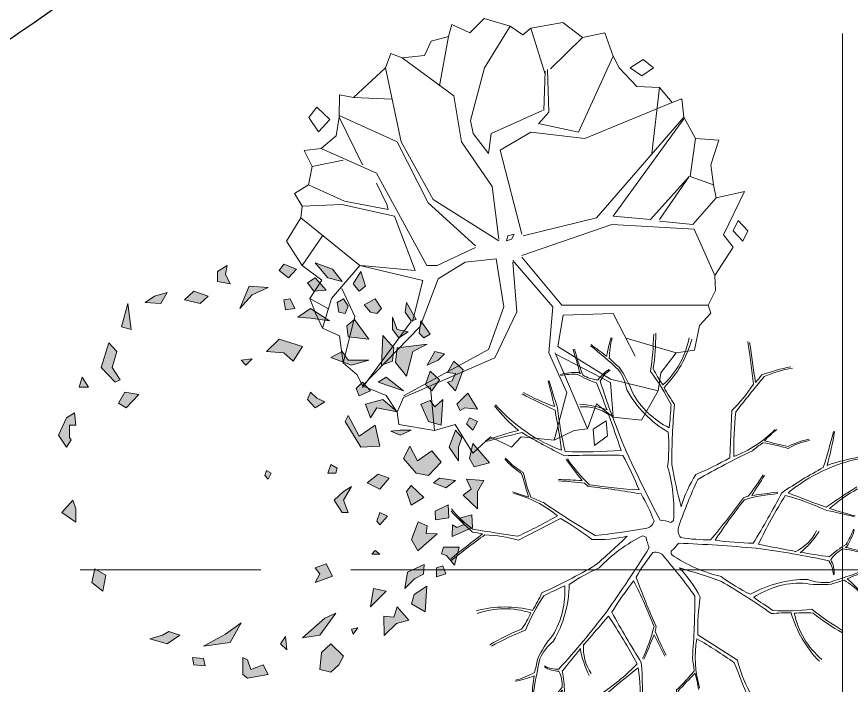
# Model space of a CAD drawing. Header units: inches. Extents: x -12 to 20935469, y -1604 to 24729220.
# Drawn here: x 20857475.6 to 20857542.2, y 24710426.8 to 24710480.1 of the extents above; entities that cross this region are included whole.
import ezdxf

# ---------------------------------------------------------------- set-up
doc = ezdxf.new("R2010")
doc.units = ezdxf.units.IN
doc.header["$LTSCALE"] = 0.03
doc.header["$MEASUREMENT"] = 0
doc.linetypes.add('ACAD_ISO08W100', pattern=[36, 24, -3, 6, -3])
for name, color, linetype, lineweight in [('dimension', 250, 'Continuous', 0), ('Grid Line', 252, 'Continuous', 18), ('ILLUSTR-TREE', 74, 'Continuous', 0), ('wind.', 150, 'Continuous', 20)]:
    doc.layers.add(name, color=color, linetype=linetype, lineweight=lineweight)
doc.styles.add('ATTR', font='romans.shx', dxfattribs={"width": 0.8, "height": 0.7})

# ---------------------------------------------------------------- blocks, each defined once
blk = doc.blocks.new('fff')
at = {"layer": 'Grid Line', "color": 252, "linetype": 'ACAD_ISO08W100', "lineweight": 9, "ltscale": 80, "true_color": 0x939598}
for p, q in [((20832473.781, 24723521.11), (20832473.781, 24724698.789)), ((20833096.949, 24723708.717), (20830726.147, 24723708.717))]:
    blk.add_line(p, q, dxfattribs=at)
blk = doc.blocks.new('GRN1')
at = {"layer": 'ILLUSTR-TREE', "true_color": 0x30441d}
h = blk.add_hatch(color=89, dxfattribs=at)
h.paths.add_polyline_path([(0.2571, -0.0526), (0.2603, -0.0695), (0.2735, -0.0695), (0.2817, -0.0569), (0.2702, -0.059)])
h.paths.add_polyline_path([(0.2406, -0.0821), (0.2308, -0.0927), (0.2357, -0.1137), (0.2472, -0.1011)])
h.paths.add_polyline_path([(0.1897, 0.2148), (0.1848, 0.2064), (0.1914, 0.2), (0.2078, 0.2021)])
h.paths.add_polyline_path([(0.193, 0.1853), (0.1848, 0.1727), (0.1963, 0.1642), (0.2127, 0.1642), (0.1963, 0.1706)])
h.paths.add_polyline_path([(0.1864, 0.1053), (0.2012, 0.1032), (0.2094, 0.1137), (0.1831, 0.1327)])
h.paths.add_polyline_path([(0.2603, 0.0969), (0.2653, 0.0779), (0.285, 0.0611), (0.2768, 0.0842)])
h.paths.add_polyline_path([(0.2078, 0.08), (0.2242, 0.0547), (0.2127, 0.0379), (0.2111, 0.0547)])
h.paths.add_polyline_path([(0.2521, -0.0021), (0.2538, -0.0274), (0.2242, -0.04), (0.2423, -0.0232)])
h.paths.add_polyline_path([(0.2653, 0.0253), (0.2751, 0.0126), (0.2833, 0.019), (0.2768, 0.0358)])
h.paths.add_polyline_path([(0.2373, 0.0274), (0.2357, 0.019), (0.2226, 0.0211), (0.2242, 0.0337)])
h.paths.add_polyline_path([(0.2488, 0.0758), (0.2472, 0.059), (0.2587, 0.0505), (0.2653, 0.0611)])
h.paths.add_polyline_path([(0.2094, 0.1958), (0.2078, 0.1895), (0.2193, 0.1811), (0.2324, 0.1832)])
h.paths.add_polyline_path([(0.2291, 0.1263), (0.2193, 0.1348), (0.2176, 0.1432), (0.2242, 0.1495), (0.2373, 0.1411)])
h.paths.add_polyline_path([(0.2373, 0.099), (0.2275, 0.1053), (0.2176, 0.1011), (0.2193, 0.0927), (0.2324, 0.0905)])
h.paths.add_polyline_path([(0.2538, 0.1284), (0.2472, 0.12), (0.2571, 0.1116), (0.2735, 0.1221)])
h.paths.add_polyline_path([(0.1963, -0.1853), (0.1996, -0.1979), (0.2308, -0.1895)])
h.paths.add_polyline_path([(0.2456, -0.1369), (0.2308, -0.1453), (0.2324, -0.1663), (0.2406, -0.1537)])
h.paths.add_polyline_path([(0.0402, 0.1474), (0.0386, 0.1221), (0.0731, 0.1011), (0.0813, 0.1053), (0.0534, 0.12), (0.0682, 0.1411)])
h.paths.add_polyline_path([(0.0731, 0.278), (0.0616, 0.2716), (0.0698, 0.2632), (0.078, 0.2674)])
h.paths.add_polyline_path([(-0.2275, -0.0884), (-0.2226, -0.0526), (-0.1963, -0.0379), (-0.2111, -0.059)])
h.paths.add_polyline_path([(0.0205, 0.2527), (0.0386, 0.24), (0.0616, 0.2485), (0.0517, 0.2569), (0.0386, 0.2527)])
h.paths.add_polyline_path([(-0.2406, 0.099), (-0.2242, 0.0821), (-0.2357, 0.0695), (-0.2587, 0.0674), (-0.262, 0.0821), (-0.2521, 0.0927)])
h.paths.add_polyline_path([(-0.2324, 0.0232), (-0.2242, 0.0147), (-0.2143, 0.0211)])
h.paths.add_polyline_path([(-0.1307, 0.2358), (-0.1344, 0.2232), (-0.1226, 0.2231), (-0.1198, 0.2319)])
h.paths.add_polyline_path([(-0.1039, 0.2299), (-0.106, 0.2367), (-0.1191, 0.2474), (-0.0951, 0.2536), (-0.0951, 0.2327)])
h.paths.add_polyline_path([(-0.0555, 0.2396), (-0.0585, 0.2217), (-0.0467, 0.2215), (-0.0384, 0.2388)])
h.paths.add_polyline_path([(-0.0771, 0.224), (-0.1, 0.1981), (-0.0846, 0.1897), (-0.0609, 0.1985), (-0.0663, 0.2109), (-0.0766, 0.2096)])
h.paths.add_polyline_path([(-0.216, 0.0442), (-0.2127, 0.0674), (-0.1831, 0.0884), (-0.1897, 0.0737)])
h.paths.add_polyline_path([(-0.1421, 0.0611), (-0.1339, 0.0842), (-0.1174, 0.0758), (-0.1224, 0.0611), (-0.1306, 0.0674)])
h.paths.add_polyline_path([(-0.1812, 0.2081), (-0.1707, 0.1899), (-0.1581, 0.1935), (-0.1472, 0.2104)])
h.paths.add_polyline_path([(-0.2132, 0.1534), (-0.187, 0.1527), (-0.1886, 0.166), (-0.1749, 0.1708), (-0.1924, 0.186), (-0.1969, 0.1696)])
h.paths.add_polyline_path([(-0.15, 0.1808), (-0.1283, 0.1846), (-0.118, 0.2068), (-0.1309, 0.2058), (-0.1372, 0.1936)])
h.paths.add_polyline_path([(-0.1536, 0.1558), (-0.1749, 0.1348), (-0.1503, 0.139)])
h.paths.add_polyline_path([(-0.1043, 0.1474), (-0.1043, 0.1369), (-0.0994, 0.1411)])
h.paths.add_polyline_path([(-0.2028, 0.1179), (-0.2111, 0.1116), (-0.2045, 0.1095)])
h.paths.add_polyline_path([(-0.0205, 0.099), (-0.032, 0.0863), (-0.0485, 0.0969), (-0.0485, 0.1053), (-0.032, 0.099), (-0.014, 0.1095)])
h.paths.add_polyline_path([(0.0189, 0.2295), (0.0008, 0.2127), (0.0041, 0.1958), (0.0238, 0.179), (0.0402, 0.1874), (0.0205, 0.1979), (0.0337, 0.2169)])
h.paths.add_polyline_path([(-0.0287, 0.2064), (-0.0386, 0.1895), (-0.0205, 0.1832), (-0.0123, 0.1895)])
h.paths.add_polyline_path([(-0.0534, 0.1579), (-0.0649, 0.1474), (-0.06, 0.1432), (-0.0485, 0.1474)])
h.paths.add_polyline_path([(0.0178, 0.294), (0.0123, 0.2737), (0.0238, 0.2674), (0.0435, 0.2716)])
h.paths.add_polyline_path([(-0.0435, 0.278), (-0.0255, 0.259), (-0.0172, 0.2695), (-0.0041, 0.2632), (-0.0057, 0.2864), (-0.0205, 0.278)])
h.paths.add_polyline_path([(-0.0808, 0.244), (-0.0685, 0.2712), (-0.0515, 0.2704), (-0.056, 0.254), (-0.0646, 0.2603), (-0.0686, 0.2503), (-0.0653, 0.2447)])
h.paths.add_polyline_path([(0.0041, 0.0021), (-0.0041, -0.0021), (0.0008, -0.0063), (0.0074, -0.0042)])
h.paths.add_polyline_path([(0.0041, 0.0884), (0.0107, 0.0905), (0.0156, 0.0821), (0.0041, 0.0779)])
h.paths.add_polyline_path([(-0.0025, 0.16), (-0.0172, 0.1474), (-0.009, 0.1306), (0.0025, 0.1453)])
h.paths.add_polyline_path([(-0.0057, 0.2485), (-0.0156, 0.2358), (-0.009, 0.219), (-0.0025, 0.2274)])
h.paths.add_polyline_path([(0.0616, 0.1895), (0.055, 0.1748), (0.06, 0.1621), (0.0616, 0.1748)])
h.paths.add_polyline_path([(0.1634, 0.2337), (0.1552, 0.2253), (0.1486, 0.2106), (0.1667, 0.2211)])
h.paths.add_polyline_path([(0.1552, 0.1327), (0.1486, 0.1095), (0.1585, 0.0821), (0.1667, 0.0969), (0.1552, 0.1053)])
h.paths.add_polyline_path([(0.0994, 0.0737), (0.0912, 0.0611), (0.1027, 0.0505), (0.1125, 0.0547), (0.1043, 0.0632)])
h.paths.add_polyline_path([(0.1569, -0.0232), (0.1486, -0.0316), (0.1552, -0.0379)])
h.paths.add_polyline_path([(0.1536, 0.0316), (0.1651, 0.019), (0.1667, -0.0042), (0.1831, 0.0126), (0.1733, 0.0442)])
h.paths.add_polyline_path([(0.1027, 0.2316), (0.0682, 0.2295), (0.0731, 0.2127), (0.0961, 0.2021), (0.101, 0.2148), (0.0928, 0.2211)])
h.paths.add_polyline_path([(0.1289, 0.2274), (0.1142, 0.2169), (0.1224, 0.2085), (0.1404, 0.2148)])
h.paths.add_polyline_path([(0.0862, 0.1706), (0.0912, 0.1432), (0.078, 0.1348), (0.0961, 0.1284), (0.1027, 0.1516)])
h.paths.add_polyline_path([(0.1339, 0.1832), (0.1667, 0.1916), (0.1766, 0.2106), (0.1716, 0.1706), (0.1519, 0.1685)])
h.paths.add_polyline_path([(0.1257, 0.1453), (0.1142, 0.179), (0.1322, 0.1558)])
h.paths.add_polyline_path([(0.1536, 0.1642), (0.1486, 0.1495), (0.1881, 0.1516), (0.1716, 0.1663)])
h.paths.add_polyline_path([(0.1142, 0.1348), (0.1076, 0.12), (0.1174, 0.1158), (0.1257, 0.1242)])
h.paths.add_polyline_path([(0.0879, 0.2548), (0.0912, 0.2611), (0.0895, 0.278), (0.1109, 0.2653), (0.0961, 0.2506)])
h.paths.add_polyline_path([(0.1142, 0.2485), (0.1421, 0.259), (0.1536, 0.2464), (0.1388, 0.2379), (0.1371, 0.2485), (0.1273, 0.2443), (0.1257, 0.2379)])
h.paths.add_polyline_path([(-0.2521, -0.0084), (-0.2653, -0.0021), (-0.2702, -0.0295), (-0.2653, -0.0358), (-0.2423, -0.0358), (-0.2456, -0.0295), (-0.2587, -0.0253)])
h.paths.add_polyline_path([(-0.2538, -0.0863), (-0.2439, -0.0884), (-0.2423, -0.1032), (-0.2521, -0.1011)])
h.paths.add_polyline_path([(0.055, -0.2822), (0.0386, -0.2716), (0.0485, -0.2653), (0.0517, -0.2674), (0.0682, -0.2674), (0.0682, -0.259), (0.0846, -0.2611), (0.078, -0.2716)])
h.paths.add_polyline_path([(-0.1322, -0.219), (-0.1536, -0.2232), (-0.1421, -0.2379), (-0.124, -0.2337)])
h.paths.add_polyline_path([(-0.2176, -0.16), (-0.2242, -0.1369), (-0.2127, -0.12), (-0.2078, -0.1348), (-0.2127, -0.1432)])
h.paths.add_polyline_path([(-0.0485, -0.278), (-0.0616, -0.259), (-0.0435, -0.259), (-0.032, -0.2632)])
h.paths.add_polyline_path([(0.1289, -0.2), (0.1257, -0.2064), (0.1454, -0.2253), (0.1782, -0.2148), (0.1667, -0.2043), (0.1454, -0.2106)])
h.paths.add_polyline_path([(0.1191, -0.2548), (0.1322, -0.2506), (0.1191, -0.2422)])
h.paths.add_polyline_path([(0.1092, -0.1748), (0.0912, -0.1916), (0.0977, -0.2021), (0.1125, -0.1937)])
at = {"layer": 'ILLUSTR-TREE', "color": 89, "true_color": 0x30441d}
for p, q in [((0.0178, 0.294), (0.0123, 0.2737)), ((0.0435, 0.2716), (0.0178, 0.294)), ((-0.0057, 0.2864), (-0.0205, 0.278)), ((-0.0041, 0.2632), (-0.0057, 0.2864)), ((-0.0808, 0.244), (-0.0685, 0.2712)), ((-0.0685, 0.2712), (-0.0515, 0.2704)), ((-0.0515, 0.2704), (-0.056, 0.254)), ((-0.0205, 0.278), (-0.0435, 0.278)), ((-0.0435, 0.278), (-0.0255, 0.259)), ((-0.0255, 0.259), (-0.0172, 0.2695)), ((-0.0172, 0.2695), (-0.0041, 0.2632)), ((0.0123, 0.2737), (0.0238, 0.2674)), ((0.0238, 0.2674), (0.0435, 0.2716)), ((0.0731, 0.278), (0.0616, 0.2716)), ((0.0616, 0.2716), (0.0698, 0.2632)), ((0.078, 0.2674), (0.0731, 0.278)), ((0.0895, 0.278), (0.1109, 0.2653)), ((0.0912, 0.2611), (0.0895, 0.278)), ((-0.0646, 0.2603), (-0.0686, 0.2503)), ((-0.056, 0.254), (-0.0646, 0.2603)), ((0.0517, 0.2569), (0.0386, 0.2527)), ((0.0616, 0.2485), (0.0517, 0.2569)), ((0.0698, 0.2632), (0.078, 0.2674)), ((0.0879, 0.2548), (0.0912, 0.2611)), ((0.1109, 0.2653), (0.0961, 0.2506)), ((0.1142, 0.2485), (0.1421, 0.259)), ((0.1421, 0.259), (0.1536, 0.2464)), ((-0.1191, 0.2474), (-0.0951, 0.2536)), ((-0.106, 0.2367), (-0.1191, 0.2474)), ((-0.0951, 0.2536), (-0.0951, 0.2327)), ((-0.0686, 0.2503), (-0.0653, 0.2447)), ((-0.0057, 0.2485), (-0.0156, 0.2358)), ((-0.0025, 0.2274), (-0.0057, 0.2485)), ((0.0386, 0.2527), (0.0205, 0.2527)), ((0.0205, 0.2527), (0.0386, 0.24)), ((0.0386, 0.24), (0.0616, 0.2485)), ((0.0961, 0.2506), (0.0879, 0.2548)), ((0.1257, 0.2379), (0.1142, 0.2485)), ((0.1371, 0.2485), (0.1273, 0.2443)), ((0.1388, 0.2379), (0.1371, 0.2485)), ((0.1536, 0.2464), (0.1388, 0.2379)), ((-0.1307, 0.2358), (-0.1344, 0.2232)), ((-0.1198, 0.2319), (-0.1307, 0.2358)), ((-0.1039, 0.2299), (-0.106, 0.2367)), ((-0.0653, 0.2447), (-0.0808, 0.244)), ((-0.0555, 0.2396), (-0.0585, 0.2217)), ((-0.0384, 0.2388), (-0.0555, 0.2396)), ((-0.0467, 0.2215), (-0.0384, 0.2388)), ((-0.0156, 0.2358), (-0.009, 0.219)), ((0.1273, 0.2443), (0.1257, 0.2379)), ((-0.1226, 0.2231), (-0.1198, 0.2319)), ((-0.0951, 0.2327), (-0.1039, 0.2299)), ((-0.0771, 0.224), (-0.1, 0.1981)), ((-0.0766, 0.2096), (-0.0771, 0.224)), ((-0.009, 0.219), (-0.0025, 0.2274)), ((0.0189, 0.2295), (0.0008, 0.2127)), ((0.0337, 0.2169), (0.0189, 0.2295)), ((0.1027, 0.2316), (0.0682, 0.2295)), ((0.0682, 0.2295), (0.0731, 0.2127)), ((0.0928, 0.2211), (0.1027, 0.2316)), ((0.1289, 0.2274), (0.1142, 0.2169)), ((0.1404, 0.2148), (0.1289, 0.2274)), ((0.1552, 0.2253), (0.1486, 0.2106)), ((0.1634, 0.2337), (0.1552, 0.2253)), ((0.1667, 0.2211), (0.1634, 0.2337)), ((-0.1344, 0.2232), (-0.1226, 0.2231)), ((-0.0585, 0.2217), (-0.0467, 0.2215)), ((0.0008, 0.2127), (0.0041, 0.1958)), ((0.0205, 0.1979), (0.0337, 0.2169)), ((0.0731, 0.2127), (0.0961, 0.2021)), ((0.101, 0.2148), (0.0928, 0.2211)), ((0.0961, 0.2021), (0.101, 0.2148)), ((0.1142, 0.2169), (0.1224, 0.2085)), ((0.1224, 0.2085), (0.1404, 0.2148)), ((0.1486, 0.2106), (0.1667, 0.2211)), ((0.1897, 0.2148), (0.1848, 0.2064)), ((0.2078, 0.2021), (0.1897, 0.2148)), ((-0.1472, 0.2104), (-0.1812, 0.2081)), ((-0.1812, 0.2081), (-0.1707, 0.1899)), ((-0.1581, 0.1935), (-0.1472, 0.2104)), ((-0.1309, 0.2058), (-0.1372, 0.1936)), ((-0.118, 0.2068), (-0.1309, 0.2058)), ((-0.1283, 0.1846), (-0.118, 0.2068)), ((-0.0663, 0.2109), (-0.0766, 0.2096)), ((-0.0609, 0.1985), (-0.0663, 0.2109)), ((-0.0287, 0.2064), (-0.0386, 0.1895)), ((-0.0123, 0.1895), (-0.0287, 0.2064)), ((0.1667, 0.1916), (0.1766, 0.2106)), ((0.1766, 0.2106), (0.1716, 0.1706)), ((0.1848, 0.2064), (0.1914, 0.2)), ((0.1914, 0.2), (0.2078, 0.2021)), ((-0.1707, 0.1899), (-0.1581, 0.1935)), ((-0.1372, 0.1936), (-0.15, 0.1808)), ((-0.1, 0.1981), (-0.0846, 0.1897)), ((-0.0846, 0.1897), (-0.0609, 0.1985)), ((0.0041, 0.1958), (0.0238, 0.179)), ((0.0402, 0.1874), (0.0205, 0.1979)), ((0.1339, 0.1832), (0.1667, 0.1916)), ((0.2094, 0.1958), (0.2078, 0.1895)), ((0.2324, 0.1832), (0.2094, 0.1958)), ((-0.1924, 0.186), (-0.1969, 0.1696)), ((-0.1749, 0.1708), (-0.1924, 0.186)), ((-0.15, 0.1808), (-0.1283, 0.1846)), ((-0.0386, 0.1895), (-0.0205, 0.1832)), ((-0.0205, 0.1832), (-0.0123, 0.1895)), ((0.0238, 0.179), (0.0402, 0.1874)), ((0.0616, 0.1895), (0.055, 0.1748)), ((0.0616, 0.1748), (0.0616, 0.1895)), ((0.1142, 0.179), (0.1322, 0.1558)), ((0.1257, 0.1453), (0.1142, 0.179)), ((0.1519, 0.1685), (0.1339, 0.1832)), ((0.193, 0.1853), (0.1848, 0.1727)), ((0.1963, 0.1706), (0.193, 0.1853)), ((0.2078, 0.1895), (0.2193, 0.1811)), ((0.2193, 0.1811), (0.2324, 0.1832)), ((-0.1969, 0.1696), (-0.2132, 0.1534)), ((-0.1886, 0.166), (-0.1749, 0.1708)), ((0.055, 0.1748), (0.06, 0.1621)), ((0.06, 0.1621), (0.0616, 0.1748)), ((0.1027, 0.1516), (0.0862, 0.1706)), ((0.0862, 0.1706), (0.0912, 0.1432)), ((0.1716, 0.1706), (0.1519, 0.1685)), ((0.1848, 0.1727), (0.1963, 0.1642)), ((0.2127, 0.1642), (0.1963, 0.1706)), ((-0.187, 0.1527), (-0.1886, 0.166)), ((-0.0534, 0.1579), (-0.0649, 0.1474)), ((-0.0485, 0.1474), (-0.0534, 0.1579)), ((-0.0025, 0.16), (-0.0172, 0.1474)), ((0.0025, 0.1453), (-0.0025, 0.16)), ((0.1536, 0.1642), (0.1486, 0.1495)), ((0.1716, 0.1663), (0.1536, 0.1642)), ((0.1881, 0.1516), (0.1716, 0.1663)), ((0.1963, 0.1642), (0.2127, 0.1642)), ((-0.2132, 0.1534), (-0.187, 0.1527)), ((-0.1536, 0.1558), (-0.1749, 0.1348)), ((-0.1503, 0.139), (-0.1536, 0.1558)), ((-0.0994, 0.1411), (-0.1043, 0.1474)), ((-0.1043, 0.1474), (-0.1043, 0.1369)), ((-0.0649, 0.1474), (-0.06, 0.1432)), ((-0.06, 0.1432), (-0.0485, 0.1474)), ((-0.0172, 0.1474), (-0.009, 0.1306)), ((-0.009, 0.1306), (0.0025, 0.1453)), ((0.0402, 0.1474), (0.0386, 0.1221)), ((0.0682, 0.1411), (0.0402, 0.1474)), ((0.0961, 0.1284), (0.1027, 0.1516)), ((0.1322, 0.1558), (0.1257, 0.1453)), ((0.1486, 0.1495), (0.1881, 0.1516)), ((0.2176, 0.1432), (0.2242, 0.1495)), ((0.2242, 0.1495), (0.2373, 0.1411)), ((-0.1749, 0.1348), (-0.1503, 0.139)), ((-0.1043, 0.1369), (-0.0994, 0.1411)), ((0.0534, 0.12), (0.0682, 0.1411)), ((0.0912, 0.1432), (0.078, 0.1348)), ((0.078, 0.1348), (0.0961, 0.1284)), ((0.1142, 0.1348), (0.1076, 0.12)), ((0.1257, 0.1242), (0.1142, 0.1348)), ((0.2193, 0.1348), (0.2176, 0.1432)), ((0.2291, 0.1263), (0.2193, 0.1348)), ((0.2373, 0.1411), (0.2291, 0.1263)), ((0.1174, 0.1158), (0.1257, 0.1242)), ((0.1552, 0.1327), (0.1486, 0.1095)), ((0.1552, 0.1053), (0.1552, 0.1327)), ((0.2094, 0.1137), (0.1831, 0.1327)), ((0.1831, 0.1327), (0.1864, 0.1053)), ((0.2538, 0.1284), (0.2472, 0.12)), ((0.2735, 0.1221), (0.2538, 0.1284)), ((-0.2028, 0.1179), (-0.2111, 0.1116)), ((-0.2045, 0.1095), (-0.2028, 0.1179)), ((0.0386, 0.1221), (0.0731, 0.1011)), ((0.0813, 0.1053), (0.0534, 0.12)), ((0.1076, 0.12), (0.1174, 0.1158)), ((0.2012, 0.1032), (0.2094, 0.1137)), ((0.2472, 0.12), (0.2571, 0.1116)), ((0.2571, 0.1116), (0.2735, 0.1221)), ((-0.2111, 0.1116), (-0.2045, 0.1095)), ((-0.0485, 0.1053), (-0.032, 0.099)), ((-0.0485, 0.0969), (-0.0485, 0.1053)), ((-0.032, 0.099), (-0.014, 0.1095)), ((-0.014, 0.1095), (-0.0205, 0.099)), ((0.0731, 0.1011), (0.0813, 0.1053)), ((0.1486, 0.1095), (0.1585, 0.0821)), ((0.1667, 0.0969), (0.1552, 0.1053)), ((0.1864, 0.1053), (0.2012, 0.1032)), ((0.2275, 0.1053), (0.2176, 0.1011)), ((0.2176, 0.1011), (0.2193, 0.0927)), ((0.2373, 0.099), (0.2275, 0.1053)), ((-0.262, 0.0821), (-0.2521, 0.0927)), ((-0.2521, 0.0927), (-0.2406, 0.099)), ((-0.2406, 0.099), (-0.2242, 0.0821)), ((-0.032, 0.0863), (-0.0485, 0.0969)), ((-0.0205, 0.099), (-0.032, 0.0863)), ((0.0041, 0.0884), (0.0107, 0.0905)), ((0.0107, 0.0905), (0.0156, 0.0821)), ((0.1585, 0.0821), (0.1667, 0.0969)), ((0.2193, 0.0927), (0.2324, 0.0905)), ((0.2324, 0.0905), (0.2373, 0.099)), ((0.2768, 0.0842), (0.2603, 0.0969)), ((0.2603, 0.0969), (0.2653, 0.0779)), ((-0.2587, 0.0674), (-0.262, 0.0821)), ((-0.2242, 0.0821), (-0.2357, 0.0695)), ((-0.2127, 0.0674), (-0.1831, 0.0884)), ((-0.1831, 0.0884), (-0.1897, 0.0737)), ((-0.1421, 0.0611), (-0.1339, 0.0842)), ((-0.1339, 0.0842), (-0.1174, 0.0758)), ((0.0041, 0.0779), (0.0041, 0.0884)), ((0.0156, 0.0821), (0.0041, 0.0779)), ((0.2111, 0.0547), (0.2078, 0.08)), ((0.2078, 0.08), (0.2242, 0.0547)), ((0.285, 0.0611), (0.2768, 0.0842)), ((-0.2357, 0.0695), (-0.2587, 0.0674)), ((-0.1897, 0.0737), (-0.216, 0.0442)), ((-0.216, 0.0442), (-0.2127, 0.0674)), ((-0.1306, 0.0674), (-0.1421, 0.0611)), ((-0.1224, 0.0611), (-0.1306, 0.0674)), ((-0.1174, 0.0758), (-0.1224, 0.0611)), ((0.0994, 0.0737), (0.0912, 0.0611)), ((0.1043, 0.0632), (0.0994, 0.0737)), ((0.2488, 0.0758), (0.2472, 0.059)), ((0.2653, 0.0611), (0.2488, 0.0758)), ((0.2653, 0.0779), (0.285, 0.0611)), ((0.0912, 0.0611), (0.1027, 0.0505)), ((0.1125, 0.0547), (0.1043, 0.0632)), ((0.2472, 0.059), (0.2587, 0.0505)), ((0.2587, 0.0505), (0.2653, 0.0611)), ((0.1027, 0.0505), (0.1125, 0.0547)), ((0.2127, 0.0379), (0.2111, 0.0547)), ((0.2242, 0.0547), (0.2127, 0.0379)), ((0.1733, 0.0442), (0.1536, 0.0316)), ((0.1831, 0.0126), (0.1733, 0.0442)), ((0.2226, 0.0211), (0.2242, 0.0337)), ((0.2242, 0.0337), (0.2373, 0.0274)), ((0.2768, 0.0358), (0.2653, 0.0253)), ((0.2833, 0.019), (0.2768, 0.0358)), ((-0.2143, 0.0211), (-0.2324, 0.0232)), ((-0.2324, 0.0232), (-0.2242, 0.0147)), ((0.1536, 0.0316), (0.1651, 0.019)), ((0.2373, 0.0274), (0.2357, 0.019)), ((0.2653, 0.0253), (0.2751, 0.0126)), ((-0.2242, 0.0147), (-0.2143, 0.0211)), ((0.1651, 0.019), (0.1667, -0.0042)), ((0.1667, -0.0042), (0.1831, 0.0126)), ((0.2357, 0.019), (0.2226, 0.0211)), ((0.2751, 0.0126), (0.2833, 0.019)), ((0.0041, 0.0021), (-0.0041, -0.0021)), ((0.0074, -0.0042), (0.0041, 0.0021)), ((-0.2653, -0.0021), (-0.2702, -0.0295)), ((-0.2521, -0.0084), (-0.2653, -0.0021)), ((-0.2587, -0.0253), (-0.2521, -0.0084)), ((-0.0041, -0.0021), (0.0008, -0.0063)), ((0.0008, -0.0063), (0.0074, -0.0042)), ((0.2423, -0.0232), (0.2521, -0.0021)), ((0.2521, -0.0021), (0.2538, -0.0274)), ((-0.2702, -0.0295), (-0.2653, -0.0358)), ((-0.2456, -0.0295), (-0.2587, -0.0253)), ((-0.2423, -0.0358), (-0.2456, -0.0295)), ((0.1569, -0.0232), (0.1486, -0.0316)), ((0.1486, -0.0316), (0.1552, -0.0379)), ((0.1552, -0.0379), (0.1569, -0.0232)), ((0.2242, -0.04), (0.2423, -0.0232)), ((0.2538, -0.0274), (0.2242, -0.04)), ((-0.2653, -0.0358), (-0.2423, -0.0358)), ((-0.2226, -0.0526), (-0.1963, -0.0379)), ((-0.1963, -0.0379), (-0.2111, -0.059)), ((-0.2275, -0.0884), (-0.2226, -0.0526)), ((0.2702, -0.059), (0.2571, -0.0526)), ((0.2571, -0.0526), (0.2603, -0.0695)), ((-0.2111, -0.059), (-0.2275, -0.0884)), ((0.2817, -0.0569), (0.2702, -0.059)), ((0.2735, -0.0695), (0.2817, -0.0569)), ((0.2603, -0.0695), (0.2735, -0.0695)), ((-0.2521, -0.1011), (-0.2538, -0.0863)), ((-0.2538, -0.0863), (-0.2439, -0.0884)), ((-0.2439, -0.0884), (-0.2423, -0.1032)), ((0.2406, -0.0821), (0.2308, -0.0927)), ((0.2472, -0.1011), (0.2406, -0.0821)), ((0.2308, -0.0927), (0.2357, -0.1137)), ((-0.2423, -0.1032), (-0.2521, -0.1011)), ((0.2357, -0.1137), (0.2472, -0.1011)), ((-0.2242, -0.1369), (-0.2127, -0.12)), ((-0.2127, -0.12), (-0.2078, -0.1348)), ((-0.2176, -0.16), (-0.2242, -0.1369)), ((-0.2127, -0.1432), (-0.2176, -0.16)), ((-0.2078, -0.1348), (-0.2127, -0.1432)), ((0.2456, -0.1369), (0.2308, -0.1453)), ((0.2406, -0.1537), (0.2456, -0.1369)), ((0.2308, -0.1453), (0.2324, -0.1663)), ((0.2324, -0.1663), (0.2406, -0.1537)), ((0.1092, -0.1748), (0.0912, -0.1916)), ((0.1125, -0.1937), (0.1092, -0.1748)), ((0.2308, -0.1895), (0.1963, -0.1853)), ((0.1963, -0.1853), (0.1996, -0.1979)), ((0.1996, -0.1979), (0.2308, -0.1895)), ((0.0912, -0.1916), (0.0977, -0.2021)), ((0.0977, -0.2021), (0.1125, -0.1937)), ((0.1289, -0.2), (0.1257, -0.2064)), ((0.1454, -0.2106), (0.1289, -0.2)), ((0.1257, -0.2064), (0.1454, -0.2253)), ((0.1667, -0.2043), (0.1454, -0.2106)), ((0.1782, -0.2148), (0.1667, -0.2043)), ((-0.1322, -0.219), (-0.1536, -0.2232)), ((-0.1536, -0.2232), (-0.1421, -0.2379)), ((-0.124, -0.2337), (-0.1322, -0.219)), ((0.1454, -0.2253), (0.1782, -0.2148)), ((-0.1421, -0.2379), (-0.124, -0.2337)), ((0.1191, -0.2422), (0.1191, -0.2548)), ((0.1322, -0.2506), (0.1191, -0.2422)), ((0.1191, -0.2548), (0.1322, -0.2506)), ((-0.0616, -0.259), (-0.0435, -0.259)), ((-0.0485, -0.278), (-0.0616, -0.259)), ((-0.032, -0.2632), (-0.0485, -0.278)), ((-0.0435, -0.259), (-0.032, -0.2632)), ((0.0386, -0.2716), (0.0485, -0.2653)), ((0.0485, -0.2653), (0.0517, -0.2674)), ((0.0517, -0.2674), (0.0682, -0.2674)), ((0.0682, -0.259), (0.0846, -0.2611)), ((0.0682, -0.2674), (0.0682, -0.259)), ((0.0846, -0.2611), (0.078, -0.2716)), ((0.055, -0.2822), (0.0386, -0.2716)), ((0.078, -0.2716), (0.055, -0.2822))]:
    blk.add_line(p, q, dxfattribs=at)
blk = doc.blocks.new('T13')
for p, q in [((0.4281, 0.5928), (0.4281, 0.593)), ((0.5642, 0.2009), (0.708, 0.4255)), ((-0.4377, 0.3824), (-0.7041, 0.3947)), ((-0.709, 0.0686), (-0.7092, 0.0685)), ((0.3135, -0.6541), (0.3137, -0.6542))]:
    blk.add_line(p, q)
blk.add_lwpolyline([(0.4273, -1.0498, -0.126142), (0.4263, -0.734, 0.03539), (0.327, -0.6807, 0.025442), (0.1708, -0.3785, 0.018467), (0.0059, -0.1973, -0.070709), (0.0247, -0.3983, 0.036684), (-0.094, -0.576), (0.0286, -0.8128, 0.055374), (-0.0014, -1.0029, 0.015419), (0.146, -1.1955, 0.015419)], format="xyb")
for centre, radius, start, end in [((-2.4455, 1.7332), 2.6085, 344.4829, 347.6524), ((1.5932, 0.7684), 1.5366, 164.7926, 170.4991), ((-1.8527, 0.3079), 2.2142, 16.7515, 22.1702), ((-1.3357, 0.436), 1.6961, 21.0828, 24.7967), ((0.5441, 1.2708), 0.9973, 188.7058, 199.8279), ((0.4867, 1.3092), 0.9393, 191.4363, 219.4054), ((2.0923, 2.5554), 2.7762, 211.5979, 215.8713), ((0.6079, 1.5972), 0.9991, 209.5693, 220.5893), ((-1.9916, 1.5594), 1.9399, 341.6031, 346.0626), ((1.9594, 0.5396), 2.1341, 165.0867, 169.3971), ((-0.1008, 0.8008), 0.2947, 55.7919, 76.1738), ((1.0796, 0.3203), 1.1047, 133.2252, 138.9211), ((0.6375, 0.8), 0.4458, 134.2559, 149.009), ((-0.1722, 0.689), 0.4173, 57.2831, 70.5415), ((0.5449, 1.3247), 0.568, 210.069, 222.0712), ((0.2748, 1.1415), 0.2312, 204.7952, 206.8355), ((-0.1316, 0.7576), 0.3478, 54.0156, 54.654), ((0.2555, 1.1207), 0.2034, 209.038, 235.4044), ((0.9312, 1.1992), 0.6968, 194.0874, 200.3062), ((-1.1356, 2.0538), 1.9689, 322.1847, 328.3706), ((-0.4994, 1.6073), 1.2053, 321.3001, 330.841), ((-1.6595, -3.1543), 4.2617, 72.5672, 75.4116), ((-0.8674, -0.7166), 1.7157, 73.986, 80.5441), ((0.2151, 0.8188), 0.1547, 87.3146, 119.155), ((0.2289, 0.8204), 0.148, 91.5584, 124.1588), ((-0.0043, 0.9201), 0.2731, 339.3563, 5.467), ((-0.3221, 0.8997), 0.6025, 349.9787, 5.4953), ((2.195, 2.3261), 2.9404, 208.7548, 214.1059), ((-4.8848, 2.5979), 5.0136, 337.9162, 340.5525), ((1.2545, 0.2907), 1.5334, 155.2685, 164.6643), ((4.6144, -0.0371), 4.5748, 167.6308, 172.856), ((-7.2075, 2.0444), 7.4128, 350.21549, 351.46406), ((0.3454, 1.2065), 0.4693, 281.9294, 319.6866), ((-0.133, 0.6471), 0.2506, 24.7539, 64.6899), ((-0.3483, 0.3942), 0.5927, 40.7586, 56.4721), ((0.9822, 0.806), 0.543, 174.9586, 186.2056), ((0.2678, 1.3425), 0.636, 285.7899, 314.5476), ((-0.1151, 0.9114), 0.4341, 190.6007, 207.3466), ((-0.1853, 0.8976), 0.3559, 190.4335, 211.331), ((0.8965, 0.817), 0.6453, 179.3917, 209.4521), ((-0.7003, 0.7039), 1.1292, 356.076, 7.2625), ((-7.2075, 2.0444), 7.4128, 348.32176, 349.99211), ((0.7565, 0.7868), 0.4853, 179.0591, 213.5916), ((0.2837, 0.9903), 1.2637, 192.0056, 199.7094), ((-0.2901, 0.8463), 0.6637, 189.447, 203.9688), ((-7.9542, 2.4422), 7.6516, 345.89882, 346.931), ((0.332, 0.4495), 0.8625, 162.2444, 171.9735), ((1.2377, 0.6989), 0.7975, 177.7287, 185.8361), ((-2.6963, 2.1161), 3.9337, 335.6554, 339.189), ((-16.2941, 7.5158), 18.5737, 337.79766, 338.50258), ((-2.8803, -4.3059), 5.6398, 58.7399, 62.0811), ((1.4606, 3.4255), 3.2074, 238.3111, 243.9484), ((-1.0492, 0.1762), 0.6463, 20.6684, 45.6115), ((-0.021, 1.1045), 0.7344, 218.4282, 225.7889), ((9.3513, 1.7915), 9.6612, 186.76318, 187.64428), ((0.6948, 0.7247), 0.9317, 184.3684, 196.1636), ((3.1643, -1.3286), 3.3446, 144.4125, 150.2422), ((-1.673, 1.9811), 2.4982, 324.16, 327.1682), ((7.5208, 10.8626), 13.291, 230.70516, 231.81247), ((0.1431, 1.0285), 0.8079, 214.5859, 219.8976), ((-1.1399, -0.6903), 1.4936, 51.9536, 57.6458), ((-2.181, -2.4249), 3.5245, 56.2728, 58.4632), ((1.6566, -17.8747), 18.5737, 97.79766, 98.50258), ((-1.3606, -0.003), 0.7269, 46.8401, 51.2834), ((9.0435, -0.2804), 9.0054, 174.82383, 177.62741), ((-0.466, -3.3989), 3.9337, 95.6554, 99.189), ((-1.3236, -0.2181), 0.8714, 44.6875, 57.3652), ((3.6522, 2.4741), 4.5721, 205.4372, 209.8163), ((3.1499, 1.5409), 3.5307, 197.3863, 197.8324), ((-1.6251, 0.5421), 1.6716, 351.6597, 359.072), ((-0.5035, 0.8939), 0.9262, 322.7918, 334.8087), ((0.4871, 1.2684), 0.8714, 284.6875, 297.3652), ((5.661, -11.9314), 13.291, 110.70516, 111.81247), ((0.6918, 1.1929), 0.7269, 286.8401, 291.2834), ((0.7299, -0.7278), 1.2637, 72.0056, 79.7094), ((0.8922, -0.1588), 0.6637, 69.447, 83.9688), ((-2.5486, -2.7842), 3.9984, 49.8987, 54.2252), ((1.7049, 2.8569), 3.0576, 231.4605, 236.7593), ((-0.4487, 3.0552), 2.6508, 264.6412, 270.0914), ((-1.6943, -0.3568), 1.4579, 22.0617, 30.4653), ((2.8843, -1.1259), 2.6508, 144.6412, 150.0914), ((-0.5952, 0.5298), 0.8522, 325.9263, 346.7063), ((3.3831, -0.7925), 3.3185, 160.2028, 164.4346), ((-0.9827, 0.2656), 1.0097, 350.8974, 0.4845), ((0.0449, 0.7944), 0.7175, 237.2581, 253.4365), ((1.0669, 3.2424), 3.3407, 245.5712, 250.4573), ((0.6796, -0.423), 0.7175, 117.2581, 133.4365), ((0.5524, 1.6588), 1.4579, 262.0617, 270.4653), ((0.6914, 0.8336), 0.6463, 260.6684, 285.6115), ((0.9811, -0.521), 0.7344, 98.4282, 105.7889), ((-1.1991, -0.3099), 0.4693, 41.9294, 79.6866), ((-1.2781, -0.445), 0.636, 45.7899, 74.5476), ((2.2887, -2.5321), 3.3407, 125.5712, 130.4573), ((0.3307, -4.3868), 4.5721, 85.4372, 89.8163), ((0.8333, -0.6251), 0.8079, 94.5859, 99.8976), ((0.2374, -0.4992), 0.8625, 42.2444, 51.9735), ((6.1063, 5.6805), 7.6516, 225.89882, 226.931), ((-0.9868, 3.3204), 3.3185, 280.2028, 284.4346), ((-0.0272, 0.1503), 0.0608, 247.4125, 313.0745), ((-0.2411, -0.9642), 1.1292, 116.076, 127.2625), ((-1.2057, 0.7167), 0.7975, 297.7287, 305.8361), ((-0.4132, 3.3989), 3.3446, 264.4125, 270.2422), ((-0.8608, -2.4451), 2.4982, 84.16, 87.1682), ((-0.1428, -0.786), 0.8522, 85.9263, 106.7063), ((0.1858, -0.0403), 0.2718, 161.0905, 174.0917), ((-0.1148, 0.03), 0.047, 22.2078, 46.2598), ((-0.1136, -0.1277), 0.2718, 41.0905, 54.0917), ((0.0976, 0.0975), 0.047, 262.2078, 286.2598), ((0.8841, -0.2752), 0.3559, 70.4335, 91.331), ((0.861, -0.343), 0.4341, 70.6007, 87.3466), ((-1.1707, 0.4418), 0.543, 294.9586, 306.2056), ((-1.1374, 0.3622), 0.6453, 299.3917, 329.4521), ((-1.0413, 0.256), 0.4853, 299.0591, 333.5916), ((-0.504, -0.8887), 0.9262, 82.7918, 94.8087), ((0.1555, -0.0376), 0.0587, 126.0856, 194.4014), ((-0.0137, 1.3454), 1.4936, 291.9536, 297.6458), ((-0.9954, 3.1143), 3.5245, 296.2728, 298.4632), ((-1.8878, 3.0274), 4.2617, 312.5672, 315.4116), ((-0.1727, 1.1226), 1.7157, 313.986, 320.5441), ((-1.1239, -1.2419), 1.2053, 81.3001, 90.841), ((-4.2605, 7.9664), 9.0054, 294.82383, 297.62741), ((0.2798, -0.9896), 1.0097, 110.8974, 120.4845), ((-0.092, -0.0993), 0.0543, 2.868, 77.619), ((-1.1228, 3.6123), 3.9984, 289.8987, 294.2252), ((1.6359, -2.8919), 3.0576, 111.4605, 116.7593), ((0.2944, -0.951), 0.9317, 64.3684, 76.1636), ((-0.2263, -3.4853), 3.5307, 77.3863, 77.8324), ((-3.11, -8.9812), 9.6612, 66.76318, 67.64428), ((-1.1925, -2.0161), 1.9689, 82.1847, 88.3706), ((0.0498, -0.1202), 0.047, 142.2078, 166.2598), ((-0.0396, 0.1753), 0.2718, 281.0905, 294.0917), ((-4.7504, -7.6786), 9.0054, 54.82383, 57.62741), ((0.7355, 0.7313), 1.0097, 230.8974, 240.4845), ((0.3615, -1.6841), 1.6716, 111.6597, 119.072), ((-3.3082, 0.0423), 3.0576, 351.4605, 356.7593), ((3.7039, -0.8207), 3.9984, 169.8987, 174.2252), ((-3.323, -0.7029), 3.3407, 5.5712, 10.4573), ((0.7705, 0.2636), 0.8522, 205.9263, 226.7063), ((-2.2748, 4.6604), 5.6398, 298.7399, 302.0811), ((2.2504, -2.9646), 3.2074, 118.3111, 123.9484), ((0.9312, -3.0509), 2.9404, 88.7548, 94.1059), ((-0.3613, -1.2187), 1.5334, 35.2685, 44.6643), ((0.9046, -1.063), 0.9393, 71.4363, 99.4054), ((4.7064, 2.9445), 5.0136, 217.9162, 220.5525), ((0.8427, -1.0935), 0.9973, 68.7058, 79.8279), ((-0.5997, -0.7345), 0.6025, 109.9787, 125.4953), ((1.2962, 1.1494), 1.6716, 231.6597, 239.072), ((-0.7763, -0.4695), 0.2731, 99.3563, 125.467), ((-2.2567, 4.009), 4.5748, 287.6308, 292.856), ((1.8516, -7.2698), 7.4128, 108.32176, 109.99211), ((-3.6784, -0.4536), 3.2074, 358.3111, 3.9484), ((5.1876, -0.3471), 5.6398, 178.7399, 182.0811), ((-0.9932, 0.1463), 0.4458, 254.2559, 269.009), ((0.6781, -1.7642), 2.2142, 136.7515, 142.1702), ((-1.4857, 0.2011), 0.6968, 314.0874, 320.3062), ((-0.7987, 0.7691), 1.1047, 253.2252, 258.9211), ((0.3086, -1.3805), 1.6961, 141.0828, 144.7967), ((-0.7982, -0.2288), 0.1547, 207.3146, 239.155), ((-0.8065, -0.2177), 0.148, 211.5584, 244.1588), ((1.8516, -7.2698), 7.4128, 110.21549, 111.46406), ((-0.1488, -0.5045), 0.5927, 160.7586, 176.4721), ((-0.4755, -0.4444), 0.2506, 144.7539, 184.6899), ((-2.3252, -3.9646), 4.5748, 47.6308, 52.856), ((5.3884, 5.2327), 7.4128, 228.32176, 229.99211), ((1.181, -3.0767), 2.7762, 91.5979, 95.8713), ((1.0935, -1.312), 0.9991, 89.5693, 100.5893), ((2.3604, 0.9581), 1.9399, 221.6031, 226.0626), ((-1.4013, -0.1962), 0.568, 330.069, 342.0712), ((-1.0799, -0.3448), 0.2034, 329.038, 355.4044), ((1.04, 0.0021), 0.9262, 202.7918, 214.8087), ((-0.4982, -1.9536), 2.1341, 45.0867, 49.3971), ((-0.9566, 0.2336), 0.9317, 304.3684, 316.1636), ((-2.891, 1.9517), 3.5307, 317.3863, 317.8324), ((-3.9503, 1.9201), 4.5721, 325.4372, 329.8163), ((0.641, -0.1953), 0.2506, 264.7539, 304.6899), ((0.5297, 0.1176), 0.5927, 280.7586, 296.4721), ((-1.4436, 0.9898), 1.5366, 284.7926, 290.4991), ((-0.2599, -2.9902), 2.6085, 104.4829, 107.6524), ((-0.6247, -0.4934), 0.2947, 175.7919, 196.1738), ((-1.1076, -0.3385), 0.2312, 324.7952, 326.8355), ((-0.5719, -0.4985), 0.3478, 174.0156, 174.654), ((-6.2088, 7.197), 9.6612, 306.76318, 307.64428), ((3.2089, -0.6821), 3.5245, 176.2728, 178.4632), ((1.1862, -0.6478), 1.4936, 171.9536, 177.6458), ((5.3884, 5.2327), 7.4128, 230.21549, 231.46406), ((-0.4922, -0.4994), 0.4173, 177.2831, 190.5415), ((0.7581, -0.3), 0.2947, 295.7919, 316.1738), ((0.697, -0.1823), 0.4173, 297.2831, 310.5415), ((-0.8606, 0.9353), 1.5334, 275.2685, 284.6643), ((-3.0936, 0.7321), 2.9404, 328.7548, 334.1059), ((0.2734, -1.1718), 0.6453, 59.3917, 89.4521), ((0.3174, -1.0355), 0.4853, 59.0591, 93.5916), ((2.5663, 0.4713), 2.4982, 204.16, 207.1682), ((0.857, -0.7685), 0.2034, 89.038, 115.4044), ((0.889, -1.1212), 0.568, 90.069, 102.0712), ((-0.117, -1.7508), 1.5366, 44.7926, 50.4991), ((2.7379, 1.2643), 2.6085, 224.4829, 227.6524), ((0.8654, -0.7957), 0.2312, 84.7952, 86.8355), ((-1.4286, 1.4214), 2.1341, 285.0867, 289.3971), ((-0.3363, -2.5102), 1.9399, 101.6031, 106.0626), ((-1.6688, -0.2779), 0.9991, 329.5693, 340.5893), ((-3.2408, 0.5286), 2.7762, 331.5979, 335.8713), ((-1.3588, -0.2389), 0.9393, 311.4363, 339.4054), ((0.211, -5.5351), 5.0136, 97.9162, 100.5525), ((0.3904, -1.0025), 0.6463, 140.6684, 165.6115), ((-2.4031, -1.9219), 2.6508, 24.6412, 30.0914), ((0.6102, -0.5954), 0.148, 331.5584, 4.1588), ((0.6157, -0.5826), 0.1547, 327.3146, 359.155), ((0.7361, -0.2518), 0.3478, 294.0156, 294.654), ((0.9543, -0.1578), 0.6025, 229.9787, 245.4953), ((0.8131, -0.4433), 0.2731, 219.3563, 245.467), ((-0.9438, -0.396), 0.8079, 334.5859, 339.8976), ((0.9739, 0.2676), 1.1292, 236.076, 247.2625), ((1.2072, 1.4636), 2.2142, 256.7515, 262.1702), ((0.5871, -1.3929), 0.6968, 74.0874, 80.3062), ((-0.5369, 0.0571), 0.8625, 282.2444, 291.9735), ((0.8863, -0.8893), 0.4693, 161.9294, 199.6866), ((0.2211, -1.2405), 0.543, 54.9586, 66.2056), ((0.3883, -0.939), 0.4458, 14.2559, 29.009), ((-0.2483, -1.082), 1.1047, 13.2252, 18.9211), ((1.0596, 0.9518), 1.6961, 261.0828, 264.7967), ((3.5799, 0.1342), 4.2617, 192.5672, 195.4116), ((-0.6662, -0.615), 0.3559, 310.4335, 331.331), ((-0.7134, -0.5611), 0.4341, 310.6007, 327.3466), ((1.8804, -8.1153), 7.6516, 105.89882, 106.931), ((-0.9276, -0.5761), 0.7344, 338.4282, 345.7889), ((1.6558, -0.3581), 1.2053, 201.3001, 210.841), ((2.3606, -0.0304), 1.9689, 202.1847, 208.3706), ((-1.3542, -0.1699), 0.9973, 308.7058, 319.8279), ((1.0727, -0.3986), 1.7157, 193.986, 200.5441), ((-13.1493, 1.0762), 13.291, 350.70516, 351.81247), ((0.7013, -1.1825), 0.7269, 166.8401, 171.2834), ((14.6701, 10.3663), 18.5737, 217.79766, 218.50258), ((-0.5695, -0.6801), 0.6637, 309.447, 323.9688), ((-0.9811, -0.2552), 1.2637, 312.0056, 319.7094)]:
    blk.add_arc(centre, radius, start, end)
blk = doc.blocks.new('TREE_009')
at = {"layer": 'ILLUSTR-TREE'}
for p, q in [((-12160.46, 13912.91), (-12166.65, 13906.74)), ((-12149.34, 13909.54), (-12160.46, 13912.91)), ((-12126.77, 13911.14), (-12140.45, 13908.76)), ((-12118.31, 13904.71), (-12126.77, 13911.14)), ((-12174.22, 13910.26), (-12175.66, 13905.24)), ((-12166.65, 13906.74), (-12174.22, 13910.26)), ((-12149.34, 13909.54), (-12160.26, 13891.83)), ((-12143.96, 13905.85), (-12149.34, 13909.54)), ((-12140.45, 13908.76), (-12143.96, 13905.85)), ((-12140.45, 13908.76), (-12134.4, 13889.01)), ((-12175.66, 13905.24), (-12183.16, 13903.21)), ((-12179.51, 13884.08), (-12175.66, 13905.24)), ((-12132.06, 13891.31), (-12118.31, 13904.71)), ((-12108.88, 13906.74), (-12118.31, 13904.71)), ((-12105.24, 13896.77), (-12108.88, 13906.74)), ((-12183.16, 13903.21), (-12185.91, 13897.04)), ((-12200.35, 13897.92), (-12202.62, 13891.83)), ((-12195.47, 13896.07), (-12200.35, 13897.92)), ((-12185.91, 13897.04), (-12195.47, 13896.07)), ((-12120.09, 13864.33), (-12105.24, 13896.77)), ((-12102.7, 13891.75), (-12105.24, 13896.77)), ((-12195.47, 13896.07), (-12173.46, 13879.85)), ((-12097.95, 13891.83), (-12092.45, 13895.36)), ((-12092.45, 13895.36), (-12088.05, 13891.83)), ((-12202.62, 13891.83), (-12216.38, 13879.14)), ((-12196.02, 13860.09), (-12202.62, 13891.83)), ((-12160.26, 13891.83), (-12166.31, 13869.26)), ((-12134.95, 13873.5), (-12134.4, 13890.42)), ((-12133.3, 13891.13), (-12132.75, 13872.79)), ((-12095.13, 13883.81), (-12102.7, 13891.75)), ((-12093, 13888.31), (-12097.95, 13891.83)), ((-12088.05, 13891.83), (-12093, 13888.31)), ((-12085.43, 13883.37), (-12095.13, 13883.81)), ((-12085.43, 13883.37), (-12088.74, 13855.16)), ((-12079.93, 13877.02), (-12085.43, 13883.37)), ((-12222.36, 13880.28), (-12222.43, 13870.68)), ((-12216.38, 13879.14), (-12222.36, 13880.28)), ((-12199.87, 13878.43), (-12216.38, 13879.14)), ((-12173.46, 13879.85), (-12170.16, 13860.09)), ((-12117.34, 13861.51), (-12079.93, 13877.02)), ((-12075.87, 13878.52), (-12079.93, 13877.02)), ((-12074.98, 13870.68), (-12075.87, 13878.52)), ((-12231.99, 13875), (-12235.43, 13870.59)), ((-12226.48, 13869.71), (-12231.99, 13875)), ((-12157.51, 13863.62), (-12135.5, 13873.5)), ((-12132.75, 13872.79), (-12137.15, 13867.85)), ((-12235.43, 13870.59), (-12231.3, 13864.41)), ((-12231.3, 13864.41), (-12226.48, 13869.71)), ((-12222.43, 13870.68), (-12223.73, 13862.65)), ((-12197.67, 13860.09), (-12222.43, 13871.38)), ((-12222.43, 13870.68), (-12212.52, 13850.22)), ((-12166.31, 13869.26), (-12165.21, 13863.62)), ((-12112.39, 13827.65), (-12074.98, 13870.68)), ((-12074.98, 13869.97), (-12105.24, 13828.35)), ((-12070.03, 13861.51), (-12074.98, 13870.68)), ((-12136.6, 13867.85), (-12120.09, 13864.33)), ((-12223.73, 13862.65), (-12230.13, 13857.27)), ((-12165.21, 13863.62), (-12158.61, 13855.16)), ((-12158.61, 13855.16), (-12157.51, 13863.62)), ((-12153.66, 13856.57), (-12140.45, 13864.33)), ((-12140.45, 13864.33), (-12117.34, 13861.51)), ((-12072.23, 13845.28), (-12070.03, 13861.51)), ((-12060.06, 13860.89), (-12070.03, 13861.51)), ((-12184.47, 13834), (-12197.67, 13860.09)), ((-12182.26, 13835.41), (-12196.02, 13860.09)), ((-12170.16, 13860.09), (-12156.96, 13841.05)), ((-12063.49, 13850.31), (-12060.06, 13860.89)), ((-12230.13, 13857.27), (-12237.49, 13856.48)), ((-12237.49, 13856.48), (-12233.98, 13849.52)), ((-12206.47, 13846.69), (-12230.13, 13857.27)), ((-12144.3, 13820.6), (-12153.66, 13856.57)), ((-12220.78, 13852.34), (-12233.98, 13849.52)), ((-12233.98, 13849.52), (-12235.63, 13841.76)), ((-12062.33, 13841.76), (-12063.49, 13850.31)), ((-12185.02, 13807.2), (-12206.47, 13846.69)), ((-12089.29, 13826.94), (-12072.78, 13845.28)), ((-12072.78, 13845.28), (-12085.43, 13826.94)), ((-12072.23, 13845.28), (-12062.33, 13841.76)), ((-12235.63, 13841.76), (-12241.62, 13837.97)), ((-12235.63, 13841.76), (-12220.23, 13834.7)), ((-12202.07, 13833.29), (-12206.47, 13842.46)), ((-12156.96, 13841.05), (-12154.21, 13818.48)), ((-12061.23, 13836.11), (-12062.33, 13841.76)), ((-12241.62, 13837.97), (-12238.38, 13832.59)), ((-12071.13, 13824.83), (-12061.23, 13836.11)), ((-12049.05, 13838.85), (-12061.23, 13836.11)), ((-12057.99, 13820.33), (-12049.05, 13838.85)), ((-12238.38, 13832.59), (-12238.93, 13827.65)), ((-12221.33, 13833.29), (-12238.38, 13832.59)), ((-12198.77, 13828.35), (-12221.33, 13833.29)), ((-12220.23, 13834.7), (-12201.52, 13831.18)), ((-12201.52, 13831.18), (-12202.07, 13833.29)), ((-12164.11, 13815.66), (-12184.47, 13834)), ((-12154.21, 13817.78), (-12182.26, 13835.41)), ((-12238.93, 13827.65), (-12245.05, 13817.69)), ((-12213.63, 13807.2), (-12238.93, 13827.65)), ((-12189.97, 13805.08), (-12198.77, 13828.35)), ((-12143.75, 13819.89), (-12112.39, 13827.65)), ((-12105.24, 13828.35), (-12089.29, 13826.94)), ((-12085.43, 13826.24), (-12071.13, 13824.83)), ((-12051.8, 13826.5), (-12053.87, 13822.1)), ((-12047.68, 13822.1), (-12051.8, 13826.5)), ((-12144.3, 13811.43), (-12105.79, 13824.83)), ((-12105.79, 13824.83), (-12070.58, 13822.71)), ((-12070.58, 13822.71), (-12061.78, 13802.96)), ((-12053.87, 13822.1), (-12049.74, 13817.69)), ((-12049.74, 13817.69), (-12047.68, 13822.1)), ((-12229.58, 13819.89), (-12238.38, 13807.2)), ((-12150.36, 13819.89), (-12150.9, 13817.78)), ((-12150.9, 13817.78), (-12148.7, 13818.48)), ((-12147.6, 13820.6), (-12150.36, 13819.89)), ((-12148.7, 13818.48), (-12147.6, 13820.6)), ((-12053.87, 13815.04), (-12057.99, 13820.33)), ((-12245.05, 13817.69), (-12238.38, 13807.2)), ((-12164.11, 13814.95), (-12180.61, 13807.2)), ((-12061.78, 13802.96), (-12053.87, 13815.04)), ((-12168.51, 13808.61), (-12180.06, 13801.55)), ((-12155.31, 13810.02), (-12168.51, 13808.61)), ((-12155.31, 13810.02), (-12152.01, 13789.56)), ((-12148.15, 13809.31), (-12131.1, 13789.56)), ((-12148.15, 13808.61), (-12146.5, 13787.45)), ((-12144.3, 13810.72), (-12127.25, 13790.27)), ((-12238.38, 13807.2), (-12229.92, 13800.94)), ((-12213.63, 13807.2), (-12225.73, 13793.09)), ((-12186.67, 13800.85), (-12213.63, 13807.2)), ((-12213.07, 13807.2), (-12189.97, 13805.08)), ((-12180.61, 13807.2), (-12185.02, 13807.2)), ((-12229.92, 13800.94), (-12235.08, 13793.09)), ((-12191.07, 13783.21), (-12186.67, 13800.85)), ((-12180.06, 13801.55), (-12187.77, 13781.1)), ((-12061.43, 13796.53), (-12061.78, 13802.96)), ((-12221.33, 13797.32), (-12215.83, 13785.33)), ((-12064.53, 13790.27), (-12061.43, 13796.53)), ((-12227.38, 13788.86), (-12235.08, 13793.09)), ((-12235.08, 13793.09), (-12232.68, 13786.83)), ((-12225.73, 13793.09), (-12229.58, 13780.39)), ((-12127.25, 13790.27), (-12064.53, 13790.27)), ((-12063.49, 13786.83), (-12064.53, 13790.27)), ((-12232.68, 13786.83), (-12229.58, 13780.39)), ((-12152.01, 13789.56), (-12158.61, 13771.22)), ((-12146.5, 13787.45), (-12155.86, 13767.7)), ((-12131.1, 13789.56), (-12132.75, 13769.81)), ((-12126.7, 13786.04), (-12105.24, 13786.74)), ((-12105.24, 13786.74), (-12095.89, 13768.4)), ((-12068.31, 13781.54), (-12063.49, 13786.83)), ((-12215.83, 13785.33), (-12220.78, 13765.58)), ((-12212.52, 13755), (-12191.62, 13783.21)), ((-12126.7, 13786.04), (-12128.9, 13772.63)), ((-12229.58, 13780.39), (-12222.36, 13777.13)), ((-12187.77, 13781.1), (-12212.52, 13755.71)), ((-12070.37, 13770.96), (-12068.31, 13781.54)), ((-12222.36, 13777.13), (-12220.78, 13765.58)), ((-12099.74, 13776.16), (-12078.28, 13769.81)), ((-12128.9, 13772.63), (-12106.34, 13758.53)), ((-12158.61, 13771.22), (-12194.92, 13751.47)), ((-12132.75, 13769.81), (-12125.05, 13752.89)), ((-12130, 13769.81), (-12116.24, 13737.37)), ((-12129.45, 13769.11), (-12106.34, 13757.12)), ((-12084.81, 13761.26), (-12078.28, 13769.81)), ((-12078.28, 13769.81), (-12070.37, 13770.96)), ((-12220.78, 13765.58), (-12214.79, 13760.38)), ((-12155.86, 13767.7), (-12194.92, 13750.77)), ((-12085.98, 13753.59), (-12084.81, 13761.26)), ((-12214.79, 13760.38), (-12212.52, 13755.71)), ((-12106.34, 13758.53), (-12085.98, 13753.59)), ((-12212.52, 13755.71), (-12202.42, 13751.56)), ((-12183.37, 13755), (-12181.71, 13736.66)), ((-12106.34, 13757.12), (-12105.24, 13742.31)), ((-12202.42, 13751.56), (-12197.67, 13744.42)), ((-12194.92, 13750.77), (-12197.67, 13744.42)), ((-12125.05, 13752.89), (-12130.55, 13732.43)), ((-12093.07, 13740.98), (-12085.98, 13753.59)), ((-12116.24, 13737.37), (-12112.32, 13748.04)), ((-12112.32, 13748.04), (-12105.24, 13742.31)), ((-12197.67, 13744.42), (-12196.91, 13739.22)), ((-12108.27, 13740.72), (-12113.77, 13737.19)), ((-12107.72, 13734.37), (-12108.27, 13740.72)), ((-12105.24, 13742.31), (-12093.07, 13740.98)), ((-12196.91, 13739.22), (-12181.71, 13736.66)), ((-12181.71, 13736.66), (-12172.84, 13739.22)), ((-12172.84, 13739.22), (-12165.28, 13726.88)), ((-12130.55, 13732.43), (-12121.95, 13736.57)), ((-12121.95, 13736.57), (-12116.24, 13737.37)), ((-12113.77, 13737.19), (-12113.22, 13730.14)), ((-12165.28, 13726.88), (-12157.71, 13733.93)), ((-12157.71, 13733.93), (-12148.77, 13729.52)), ((-12148.77, 13729.52), (-12144.65, 13733.93)), ((-12144.65, 13733.93), (-12130.55, 13732.43)), ((-12113.22, 13730.14), (-12107.72, 13734.37))]:
    blk.add_line(p, q, dxfattribs=at)
at = {"layer": 'ILLUSTR-TREE', "style": 'ATTR', "width": 0.8, "flags": 9}
blk.add_attdef('ESTCODE', (-12147.6, 13820.6), '', height=1.05, dxfattribs=at)

msp = doc.modelspace()

# ---------------------------------------------------------------- linework, layer by layer
for points in [[(20857452.89, 24710732.855), (20857406.708, 24710689.115), (20857389.256, 24710681.626), (20857346.184, 24710660.055), (20857305.726, 24710639.333), (20857275.323, 24710604.845), (20857263.569, 24710578.622), (20857259.007, 24710532.846), (20857268.102, 24710497.902), (20857281.008, 24710475.433), (20857293.553, 24710460.979), (20857316.67, 24710443.438), (20857329.708, 24710436.948), (20857356.661, 24710429.229), (20857379.476, 24710432.379), (20857393.474, 24710437.29), (20857441.502, 24710458.684), (20857474.735, 24710478.129), (20857492.557, 24710490.38), (20857502.419, 24710495.966), (20857522.306, 24710500.12), (20857541.86, 24710496.444), (20857576.708, 24710470.502), (20857589.419, 24710445.425), (20857608.874, 24710416.698), (20857617.675, 24710406.139), (20857654.719, 24710377.847)], [(20857339.144, 24710433.437), (20857347.294, 24710434.044), (20857363.533, 24710436.826), (20857373.704, 24710440.556), (20857415.213, 24710460.591), (20857438.862, 24710475.447), (20857468.667, 24710500.163), (20857493.1, 24710519.261), (20857519.673, 24710534.486), (20857532.384, 24710539.301), (20857549.914, 24710542.288), (20857562.965, 24710539.205), (20857576.074, 24710527.481), (20857585.181, 24710513.137), (20857589.831, 24710491.249), (20857598.377, 24710448.379), (20857602.32, 24710433.708), (20857610.162, 24710419.083), (20857626.065, 24710398.1)]]:
    msp.add_spline(points, degree=3)
msp.add_open_spline([(20857352.877, 24710434.659), (20857353.042, 24710434.634), (20857353.207, 24710434.61), (20857354.45, 24710434.433), (20857355.524, 24710434.317), (20857357.763, 24710434.163), (20857358.936, 24710434.132), (20857361.308, 24710434.161), (20857362.503, 24710434.221), (20857366.113, 24710434.525), (20857368.548, 24710434.895), (20857373.308, 24710435.869), (20857375.632, 24710436.462), (20857380.326, 24710437.839), (20857382.698, 24710438.63), (20857387.377, 24710440.304), (20857389.686, 24710441.184), (20857394.336, 24710442.986), (20857396.655, 24710443.903), (20857403.597, 24710446.699), (20857408.202, 24710448.625), (20857421.927, 24710454.609), (20857430.959, 24710458.87), (20857448.679, 24710468.013), (20857457.35, 24710472.889), (20857467.359, 24710479.245), (20857469.004, 24710480.313), (20857472.026, 24710482.327), (20857473.408, 24710483.268), (20857476.179, 24710485.184), (20857477.567, 24710486.155), (20857481.752, 24710489.087), (20857484.572, 24710491.067), (20857488.318, 24710493.579), (20857489.175, 24710494.146), (20857490.909, 24710495.273), (20857491.791, 24710495.835), (20857494.489, 24710497.498), (20857496.36, 24710498.575), (20857499.092, 24710499.941), (20857499.87, 24710500.308), (20857501.453, 24710501.005), (20857502.253, 24710501.333), (20857504.678, 24710502.256), (20857506.325, 24710502.789), (20857511.332, 24710504.145), (20857514.755, 24710504.725), (20857520.309, 24710505.131), (20857522.435, 24710505.161), (20857526.642, 24710504.973), (20857528.726, 24710504.759), (20857533.627, 24710504.001), (20857536.423, 24710503.363), (20857541.054, 24710502.019), (20857542.914, 24710501.398), (20857546.594, 24710500.025), (20857548.415, 24710499.271), (20857553.804, 24710496.811), (20857557.294, 24710494.909), (20857565.624, 24710489.529), (20857570.265, 24710485.74), (20857575.772, 24710479.9), (20857577.141, 24710478.306), (20857579.182, 24710475.676), (20857579.908, 24710474.681), (20857581.391, 24710472.515), (20857582.132, 24710471.344), (20857583.533, 24710468.987), (20857584.195, 24710467.8), (20857586.089, 24710464.225), (20857587.233, 24710461.828), (20857589.221, 24710457.534), (20857590.08, 24710455.628), (20857591.772, 24710451.963), (20857592.604, 24710450.202), (20857593.923, 24710447.59), (20857594.389, 24710446.7), (20857595.351, 24710444.927), (20857595.846, 24710444.046), (20857597.369, 24710441.419), (20857598.435, 24710439.688), (20857600.412, 24710436.627), (20857601.307, 24710435.291), (20857602.224, 24710433.963)], degree=3, knots=[445.129598, 445.129598, 445.129598, 445.129598, 445.683779, 445.683779, 449.30752, 449.30752, 453.256427, 453.256427, 457.205334, 457.205334, 465.103147, 465.103147, 472.615418, 472.615418, 480.3994, 480.3994, 487.955451, 487.955451, 495.511502, 495.511502, 510.623604, 510.623604, 540.847809, 540.847809, 571.072013, 571.072013, 577.06701, 577.06701, 582.183154, 582.183154, 587.299299, 587.299299, 597.531587, 597.531587, 600.543513, 600.543513, 603.555438, 603.555438, 609.57929, 609.57929, 611.908579, 611.908579, 614.237868, 614.237868, 618.896446, 618.896446, 628.213603, 628.213603, 633.951037, 633.951037, 639.688472, 639.688472, 647.601498, 647.601498, 653.039964, 653.039964, 658.478429, 658.478429, 669.355359, 669.355359, 685.687957, 685.687957, 691.476525, 691.476525, 694.873631, 694.873631, 698.717674, 698.717674, 702.561717, 702.561717, 710.249803, 710.249803, 716.487824, 716.487824, 722.485699, 722.485699, 725.657648, 725.657648, 728.829597, 728.829597, 735.173496, 735.173496, 740.148739, 740.148739, 740.148739, 740.148739])

# ---------------------------------------------------------------- block references
at = {"layer": 'dimension', "color": 253, "lineweight": 0, "xscale": 14.10324629028566, "yscale": 14.10324629028566, "zscale": 14.10324629028566, "rotation": 270}
msp.add_blockref('T13', (20857527.091, 24710438.751), dxfattribs=at)
at = {"layer": 'ILLUSTR-TREE', "xscale": 0.1864712034882235, "yscale": 0.1864712034882235, "zscale": 0.1864712034882235}
msp.add_blockref('TREE_009', (20859780.458, 24707885.607), dxfattribs=at)
at = {"layer": 'ILLUSTR-TREE', "xscale": -59.66785756187679, "yscale": 59.66785756187679, "zscale": 59.66785756187679, "rotation": 270}
msp.add_blockref('GRN1', (20857495.763, 24710443.45), dxfattribs=at)
at = {"layer": 'wind.', "lineweight": 5}
msp.add_blockref('fff', (25067.703, -13272.742), dxfattribs=at)

doc.saveas('drawing.dxf')
